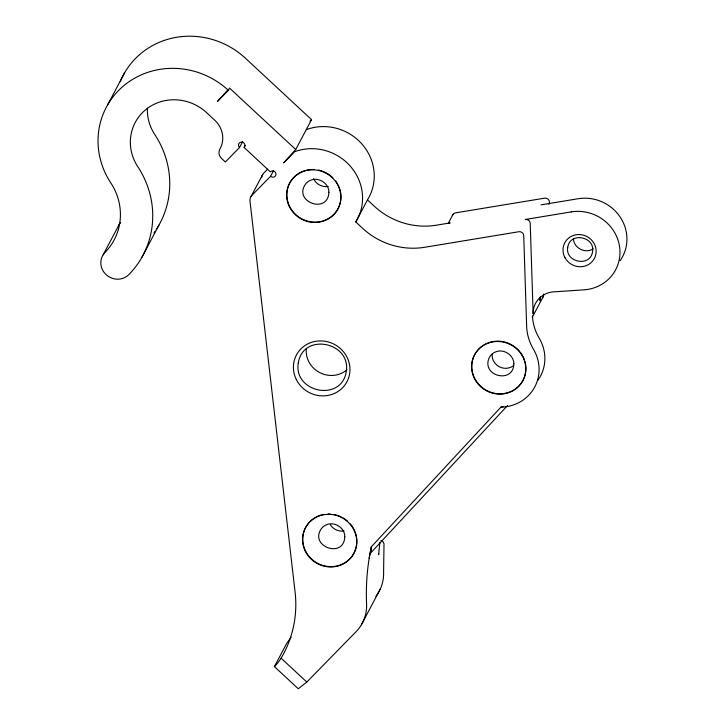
<?xml version="1.0" encoding="UTF-8"?>
<svg xmlns="http://www.w3.org/2000/svg" width="725" height="725" viewBox="0 0 725 725"><rect width="100%" height="100%" fill="white"/><g stroke="black" fill="none" stroke-linecap="round" stroke-linejoin="round"><path stroke-width="1.09" d="M291.151 637.139A226.517 199.991 51.9 0 1 286.692 643.401L274.403 666.601L298.274 688.75L306.811 682.062L356.038 631.738A40.845 38.842 27.9 0 0 366.578 603.988A243.6 231.674 27.9 0 1 369.179 558.232L371.318 546.804L500.975 407.097A40.845 38.842 27.9 0 0 533.464 349.233A49.69 47.252 27.9 0 1 526.64 326.141L523.731 235.643A4.087 3.888 27.9 0 0 518.855 231.728L424.705 247.27A71.132 67.652 27.9 0 1 362.654 228.339L355.785 221.959A49.345 46.935 27.9 0 0 350.429 166.333A49.345 46.935 27.9 0 0 294.558 151.752L283.647 162.907L295.737 149.522L311.56 119.634L245.376 58.19A78.662 74.811 27.9 0 0 120.241 81.753M369.179 558.232L371.318 546.804M370.928 551.154L371.436 549.033M107.69 104.772L124.691 72.645M103.149 254.801L120.16 222.675A16.34 15.533 27.9 0 0 118.791 225.393M227.278 90.598L217.455 101.464L228.366 90.317L229.544 88.088L295.737 149.522M141.919 257.257L158.929 225.131M228.366 90.317A78.662 74.811 27.9 0 0 125.38 84.417A78.662 74.811 27.9 0 0 110.789 182.872A59.332 56.423 27.9 0 1 105.052 252.409A16.34 15.533 27.9 0 0 106.077 274.63A16.34 15.533 27.9 0 0 128.914 274.558A92.002 87.498 27.9 0 0 137.813 166.732A45.983 43.736 27.9 0 1 146.35 109.167A45.983 43.736 27.9 0 1 206.552 112.62L214.872 120.341A24.505 23.309 27.9 0 1 219.929 148.969A8.165 7.767 27.9 0 0 221.623 158.512L225.357 161.983L239.54 147.492L242.703 141.52M274.413 666.601A226.517 104.681 40.4 0 0 279.379 660.747L281.101 658.191A114.795 109.176 27.9 0 0 295.093 592.117L250.007 201.278A8.165 7.767 27.9 0 1 252.073 195.188L270.561 176.284A3.272 3.108 27.9 0 0 275.128 176.266A3.272 3.108 27.9 0 0 274.92 171.825A3.272 3.108 27.9 0 0 270.353 171.843L244.108 147.474L245.159 145.48M251.058 196.493L262.749 174.408M270.561 176.284L273.615 170.52M355.785 221.959L367.475 199.873A49.345 46.935 27.9 0 0 362.119 144.248A49.345 46.935 27.9 0 0 306.249 129.666M448.213 223.427L453.043 214.301M361.34 624.859L380.362 588.881M543.496 296.135L532.277 317.333A4.087 3.888 27.9 0 0 532.458 315.964A49.69 47.252 27.9 0 0 539.255 338.303A40.845 38.842 27.9 0 1 539.282 378.214M370.421 553.275L507.627 405.438M310.001 121.22L311.56 119.634M267.616 169.161L263.764 173.103A8.165 7.767 27.9 0 0 261.689 177.525M593.059 248.856C585.329 254.076 573.638 247.932 573.421 238.634M500.975 407.097L503.395 406.58M541.077 204.858L578.169 198.732A40.845 38.842 27.9 0 1 619.993 216.811A40.845 38.842 27.9 0 1 620.147 260.628M367.475 199.873L374.354 206.262A71.132 67.652 27.9 0 0 436.396 225.185L450.153 222.919A4.087 3.888 27.9 0 0 448.802 223.4M281.101 658.191L306.811 682.062M543.65 294.015L543.687 294.776A4.087 3.888 27.9 0 1 542.835 297.332M539.998 297.359L540.107 300.712A23.155 22.022 27.9 0 1 540.306 297.042M548.888 204.251A4.087 3.888 27.9 0 0 544.62 198.161L455.472 212.878A4.087 3.888 27.9 0 0 452.409 215.561M538.775 379.003A40.845 38.842 27.9 0 1 537.705 380.553M513.608 365.536A13.068 12.434 27.9 0 1 499.208 366.732A13.068 12.434 27.9 0 1 492.175 354.108M525.498 363.868A27.369 26.027 27.9 0 1 507.69 392.696A27.369 26.027 27.9 0 1 474.911 378.785A27.369 26.027 27.9 0 1 482.714 345.707M483.557 345.154A27.369 26.027 27.9 0 1 502.298 341.529M503.322 341.72A27.369 26.027 27.9 0 1 519.961 351.852M520.595 352.676A27.369 26.027 27.9 0 1 524.456 359.926M524.773 360.896A27.369 26.027 27.9 0 1 525.299 362.872M156.256 229.544A92.002 87.498 27.9 0 0 154.824 134.605A45.983 43.736 27.9 0 1 147.402 108.116M155.105 231.257A92.002 87.498 27.9 0 1 153.917 232.952M239.54 147.492A3.272 3.108 27.9 0 1 239.332 143.042A3.272 3.108 27.9 0 1 243.899 143.033A3.272 3.108 27.9 0 1 244.108 147.474M375.903 596.331A40.845 38.842 27.9 0 0 383.588 571.862L384.005 544.711A4.087 3.888 27.9 0 0 380.897 540.478M379.972 542.327A243.6 231.674 27.9 0 0 378.686 554.752A4.087 3.888 27.9 0 0 378.541 553.374M353.764 528.996A27.36 26.027 27.9 0 1 341.212 564.621A27.36 26.027 27.9 0 1 304.699 549.133A27.36 26.027 27.9 0 1 320.985 515.085M321.972 514.813A27.36 26.027 27.9 0 1 323.975 514.388M328.081 513.989A27.36 26.027 27.9 0 1 330.156 514.025M334.279 514.551A27.36 26.027 27.9 0 1 341.203 516.907M343.043 517.895A27.36 26.027 27.9 0 1 344.819 519.018M345.671 519.626A27.36 26.027 27.9 0 1 347.302 520.931M350.257 523.885A27.36 26.027 27.9 0 1 353.265 528.099M340.56 192.207A27.369 26.027 27.9 0 1 320.087 221.669A27.369 26.027 27.9 0 1 287.897 202.058A27.369 26.027 27.9 0 1 305.08 170.593M306.068 170.321A27.369 26.027 27.9 0 1 314.251 169.523M318.384 170.049A27.369 26.027 27.9 0 1 322.407 171.182M323.386 171.553A27.369 26.027 27.9 0 1 332.929 177.861M335.648 181.005A27.369 26.027 27.9 0 1 337.361 183.606M337.859 184.503A27.369 26.027 27.9 0 1 340.351 191.21M344.112 530.936A13.068 12.434 27.9 0 1 330.373 524.782M328.208 186.443A13.068 12.434 27.9 0 1 313.59 178.649M346.949 369.795A24.505 23.309 27.9 0 1 319.689 372.577A24.505 23.309 27.9 0 1 306.294 348.653M328.905 192.207C328.026 214.863 292.392 201.677 305.796 183.76A13.068 12.425 27.9 0 1 310.391 180.353C318.502 176.664 328.942 183.235 328.905 192.207M344.801 536.699C343.931 559.356 308.297 546.17 321.692 528.253A13.068 12.434 27.9 0 1 326.286 524.855C334.406 521.157 344.837 527.728 344.801 536.699M513.853 363.769C513.762 383.688 482.025 376.792 488.813 358.685A13.068 12.434 27.9 0 1 495.329 352.024C503.422 348.344 513.798 354.842 513.853 363.769M567.766 247.189C564.784 262.35 590.286 267.552 592.533 251.856C595.515 236.694 570.022 231.502 567.766 247.189M298.274 362.971C293.362 392.642 341.575 402.339 346.278 371.581C351.19 341.919 302.978 332.222 298.274 362.971M571.2 211.899L525.353 219.467A4.087 3.888 27.9 0 1 530.229 223.382L533.138 313.871A23.155 22.022 27.9 0 1 553.528 291.876L583.997 289.837A40.845 38.842 27.9 0 0 619.467 246.029A40.845 38.842 27.9 0 0 571.2 211.899M565.047 257.81A16.747 15.923 27.9 0 0 593.739 259.541A16.747 15.923 27.9 0 0 579.9 234.565A16.747 15.923 27.9 0 0 565.047 257.81M474.413 378.504A27.369 26.027 27.9 0 0 521.221 383.289A27.369 26.027 27.9 0 0 500.404 341.629A27.369 26.027 27.9 0 0 474.413 378.504M289.474 206.843A27.369 26.027 27.9 0 0 336.273 211.627A27.369 26.027 27.9 0 0 315.457 169.967A27.369 26.027 27.9 0 0 289.474 206.843M305.37 551.335A27.36 26.027 27.9 0 0 352.178 556.12A27.36 26.027 27.9 0 0 331.361 514.46A27.36 26.027 27.9 0 0 305.37 551.335M296.289 379.474A28.592 27.188 27.9 0 0 345.182 384.649A28.592 27.188 27.9 0 0 323.586 341.058A28.592 27.188 27.9 0 0 296.289 379.474"/></g></svg>
